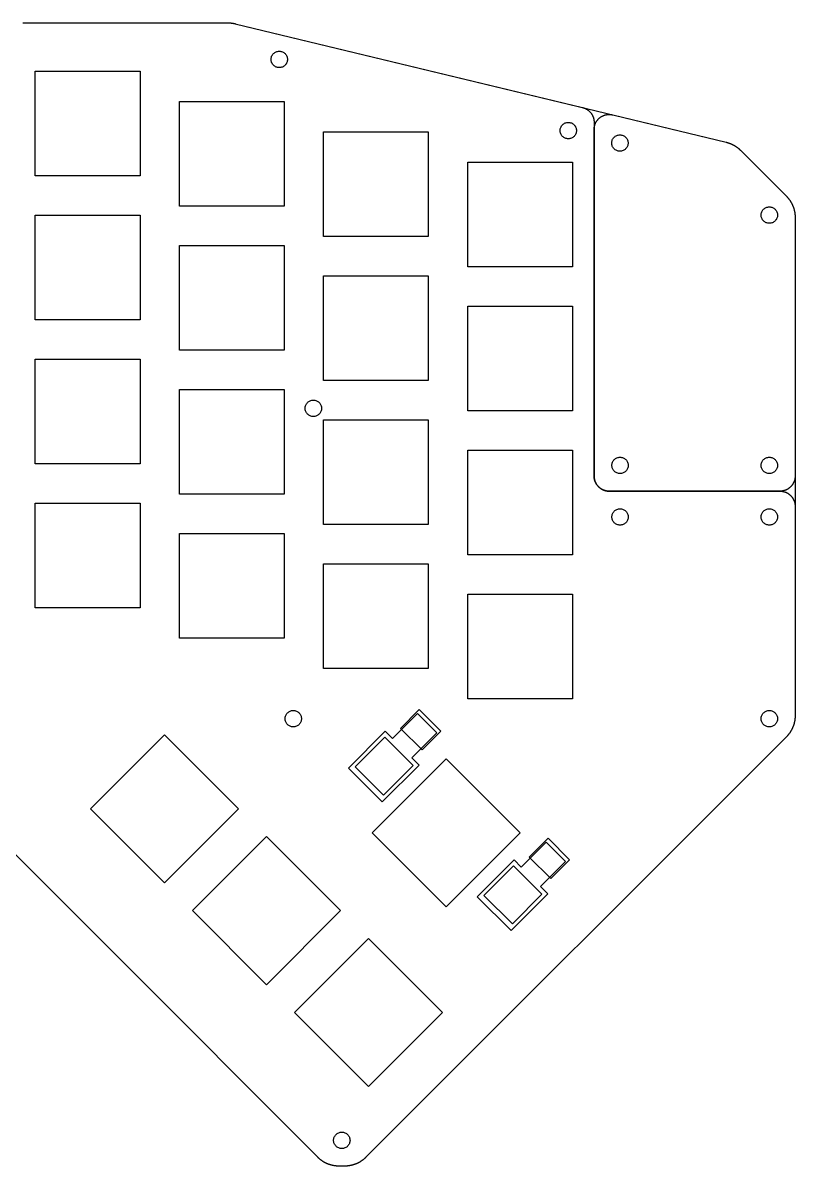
# Model space of a CAD drawing. Extents: x 0 to 620, y 0 to 570.
# Drawn here: x 235 to 620, y 0 to 570 of the extents above; entities that cross this region are included whole.
import ezdxf

# ---------------------------------------------------------------- set-up
doc = ezdxf.new("R2010")
doc.units = 0
doc.layers.add('case', color=7, linetype='CONTINUOUS')

msp = doc.modelspace()

# ---------------------------------------------------------------- linework, layer by layer
at = {"layer": 'case', "color": 7}
for points in [[(235.258387, 569.882825), (235.30772, 569.886825), (235.353053, 569.886825), (235.402387, 569.889491), (235.45172, 569.889491), (235.501053, 569.893491), (235.550386, 569.893491), (235.599719, 569.897491), (235.647719, 569.897491), (235.697053, 569.897491), (235.746386, 569.901491), (235.795719, 569.901491), (235.845052, 569.901491), (235.894385, 569.901491), (235.943719, 569.901491), (235.991718, 569.901491), (236.041052, 569.901491), (337.547465, 569.901491), (337.604798, 569.901491), (337.660798, 569.901491), (337.718131, 569.901491), (337.774131, 569.901491), (337.827464, 569.901491), (337.884797, 569.901491), (337.940797, 569.897491), (337.99813, 569.897491), (338.05413, 569.893491), (338.107463, 569.893491), (338.163463, 569.889491), (338.220796, 569.889491), (338.276796, 569.886825), (338.334129, 569.882825), (338.387462, 569.878825), (338.443462, 569.874825), (338.500796, 569.874825), (338.556795, 569.870825), (338.610129, 569.866825), (338.666128, 569.864158), (338.723462, 569.856158), (338.779461, 569.852158), (338.836795, 569.848158), (338.890128, 569.844158), (338.946128, 569.837491), (339.003461, 569.833491), (339.059461, 569.829491), (339.112794, 569.821491), (339.168794, 569.814825), (339.226127, 569.810825), (339.27946, 569.802825), (339.33546, 569.796158), (339.392793, 569.792158), (339.448793, 569.784158), (339.502126, 569.776158), (339.558126, 569.769492), (339.615459, 569.761492), (339.668793, 569.753492), (339.724792, 569.746825), (339.782126, 569.738825), (339.834126, 569.728158), (339.891459, 569.720158), (339.947459, 569.712158), (340.000792, 569.705492), (340.058125, 569.693492), (340.110125, 569.685492), (340.167458, 569.674825), (340.223458, 569.662825), (340.276791, 569.656159), (340.332791, 569.644159), (340.386124, 569.633492), (340.443457, 569.625492), (340.495457, 569.614825), (340.55279, 569.602825), (340.606124, 569.592159), (340.662123, 569.580159), (340.715457, 569.569492), (340.771456, 569.557492), (340.82479, 569.542825), (340.88079, 569.530826), (340.934123, 569.520159), (340.991456, 569.508159), (341.043456, 569.493492), (341.096789, 569.481492), (585.609511, 510.430973), (585.733511, 510.396307), (585.858844, 510.366973), (585.982843, 510.332307), (586.108176, 510.298974), (586.232176, 510.264307), (586.357509, 510.226974), (586.481509, 510.188307), (586.606842, 510.150974), (586.732175, 510.113641), (586.852175, 510.072307), (586.977508, 510.029641), (587.097507, 509.988308), (587.21884, 509.942974), (587.340173, 509.897641), (587.461506, 509.852308), (587.581506, 509.806975), (587.702839, 509.757642), (587.824172, 509.708308), (587.944172, 509.660309), (588.061505, 509.610975), (588.182838, 509.557642), (588.300171, 509.504309), (588.417504, 509.448309), (588.534837, 509.394976), (588.65217, 509.338976), (588.76817, 509.281643), (588.881503, 509.225643), (588.998836, 509.16431), (589.112169, 509.10431), (589.225502, 509.04431), (589.342835, 508.982977), (589.456168, 508.918977), (589.565501, 508.854977), (589.680168, 508.790977), (589.793501, 508.725644), (589.902834, 508.657644), (590.012167, 508.589645), (590.1215, 508.521645), (590.230833, 508.453645), (590.341499, 508.381645), (590.450832, 508.310979), (590.556165, 508.238979), (590.662832, 508.162979), (590.768165, 508.090979), (590.873498, 508.016313), (590.980164, 507.940313), (591.085497, 507.860313), (591.188164, 507.785647), (591.289497, 507.705647), (591.392163, 507.62698), (591.493496, 507.54698), (591.596163, 507.464314), (591.693496, 507.384314), (591.796162, 507.301648), (591.894829, 507.214981), (591.992162, 507.130982), (592.086828, 507.044315), (592.185495, 506.957649), (592.280161, 506.870982), (592.377494, 506.782982), (592.469494, 506.696316), (592.562827, 506.605649), (592.657493, 506.514983), (592.74816, 506.424317), (615.55077, 483.62304), (615.678769, 483.489707), (615.806769, 483.357708), (615.936102, 483.221708), (616.060102, 483.085708), (616.185435, 482.945709), (616.306768, 482.805709), (616.426767, 482.667043), (616.5481, 482.523043), (616.661433, 482.379043), (616.778766, 482.235044), (616.8921, 482.088377), (617.001433, 481.936378), (617.110766, 481.789712), (617.221432, 481.639045), (617.326765, 481.487046), (617.429432, 481.332379), (617.530765, 481.177713), (617.633431, 481.021713), (617.730764, 480.863047), (617.825431, 480.704381), (617.920097, 480.545715), (618.014763, 480.383048), (618.10543, 480.221715), (618.192096, 480.059049), (618.278763, 479.896383), (618.362763, 479.729717), (618.445429, 479.56305), (618.525429, 479.397718), (618.604095, 479.227051), (618.680095, 479.060385), (618.754762, 478.891052), (618.826761, 478.716386), (618.898761, 478.547053), (618.962761, 478.372387), (619.030761, 478.199054), (619.096094, 478.025721), (619.156094, 477.851055), (619.216094, 477.673722), (619.273427, 477.500389), (619.325427, 477.321723), (619.37876, 477.14439), (619.432093, 476.963057), (619.477426, 476.785724), (619.52676, 476.608391), (619.568093, 476.427058), (619.609426, 476.244392), (619.650759, 476.063059), (619.689426, 475.881726), (619.722759, 475.700393), (619.757426, 475.515061), (619.786759, 475.333728), (619.813426, 475.152395), (619.840092, 474.967062), (619.862759, 474.781729), (619.885425, 474.600396), (619.904092, 474.416397), (619.922759, 474.231064), (619.938759, 474.045731), (619.949425, 473.860398), (619.961425, 473.675065), (619.968092, 473.489732), (619.972092, 473.304399), (619.976092, 473.119067), (619.980092, 472.933734), (619.980092, 224.669021), (619.976092, 224.483688), (619.972092, 224.298355), (619.968092, 224.113022), (619.961425, 223.92769), (619.949425, 223.742357), (619.938759, 223.558357), (619.922759, 223.373024), (619.904092, 223.187691), (619.885425, 223.002358), (619.862759, 222.821026), (619.840092, 222.635693), (619.813426, 222.45036), (619.786759, 222.269027), (619.757426, 222.087694), (619.722759, 221.902361), (619.689426, 221.721028), (619.650759, 221.539695), (619.609426, 221.358363), (619.568093, 221.17703), (619.52676, 220.995697), (619.477426, 220.817031), (619.432093, 220.639698), (619.37876, 220.458365), (619.325427, 220.281032), (619.273427, 220.103699), (619.216094, 219.929033), (619.156094, 219.7517), (619.096094, 219.578367), (619.030761, 219.403701), (618.962761, 219.230368), (618.898761, 219.057035), (618.826761, 218.886369), (618.754762, 218.713036), (618.680095, 218.54237), (618.604095, 218.375703), (618.525429, 218.20637), (618.445429, 218.039704), (618.362763, 217.873038), (618.278763, 217.707705), (618.192096, 217.545039), (618.10543, 217.382373), (618.014763, 217.219706), (617.920097, 217.05704), (617.825431, 216.898374), (617.730764, 216.739707), (617.633431, 216.581041), (617.530765, 216.426375), (617.429432, 216.270375), (617.326765, 216.115709), (617.221432, 215.965043), (617.110766, 215.813043), (617.001433, 215.666377), (616.8921, 215.514377), (616.778766, 215.367711), (616.661433, 215.223711), (616.5481, 215.079712), (616.426767, 214.937045), (616.306768, 214.797046), (616.185435, 214.657046), (616.060102, 214.517046), (615.936102, 214.381047), (615.806769, 214.245047), (615.678769, 214.113047), (615.55077, 213.981048), (406.13796, 4.568238), (406.00596, 4.440238), (405.87396, 4.312239), (405.737961, 4.182906), (405.601961, 4.058906), (405.461961, 3.933573), (405.321962, 3.81224), (405.181962, 3.69224), (405.039296, 3.570907), (404.895296, 3.457574), (404.751297, 3.340241), (404.60463, 3.226908), (404.452631, 3.117575), (404.305964, 3.008242), (404.153965, 2.897575), (404.003298, 2.792242), (403.848632, 2.690909), (403.692633, 2.588243), (403.537966, 2.485576), (403.3793, 2.388243), (403.220634, 2.293577), (403.061967, 2.198911), (402.899301, 2.104244), (402.736635, 2.013578), (402.573969, 1.926911), (402.412636, 1.840245), (402.245969, 1.756245), (402.079303, 1.673578), (401.912637, 1.594912), (401.743304, 1.514912), (401.576638, 1.438912), (401.405972, 1.364246), (401.232639, 1.292246), (401.063306, 1.220246), (400.88864, 1.156246), (400.715307, 1.088247), (400.54064, 1.022913), (400.367308, 0.962914), (400.189975, 0.902914), (400.015308, 0.845581), (399.837976, 0.793581), (399.660643, 0.740247), (399.47931, 0.686914), (399.301977, 0.641581), (399.123311, 0.592248), (398.941978, 0.550915), (398.760645, 0.509581), (398.579312, 0.468248), (398.397979, 0.429582), (398.216646, 0.396248), (398.031313, 0.361582), (397.84998, 0.332249), (397.668648, 0.305582), (397.483315, 0.278915), (397.297982, 0.256249), (397.116649, 0.233582), (396.931316, 0.214915), (396.745983, 0.196249), (396.56065, 0.180249), (396.376651, 0.169582), (396.191318, 0.157582), (396.005985, 0.150916), (395.820652, 0.146916), (395.635319, 0.142916), (395.449986, 0.138916), (392.853993, 0.138916), (392.66866, 0.142916), (392.483327, 0.146916), (392.297994, 0.150916), (392.112661, 0.157582), (391.927329, 0.169582), (391.741996, 0.180249), (391.556663, 0.196249), (391.372663, 0.214915), (391.18733, 0.233582), (391.005998, 0.256249), (390.820665, 0.278915), (390.635332, 0.305582), (390.453999, 0.332249), (390.272666, 0.361582), (390.087333, 0.396248), (389.906, 0.429582), (389.724667, 0.468248), (389.543335, 0.509581), (389.360668, 0.550915), (389.179335, 0.592248), (389.002003, 0.641581), (388.82467, 0.686914), (388.643337, 0.740247), (388.466004, 0.793581), (388.287338, 0.845581), (388.114005, 0.902914), (387.936672, 0.962914), (387.762006, 1.022913), (387.588673, 1.088247), (387.41534, 1.156246), (387.240674, 1.220246), (387.071341, 1.292246), (386.896675, 1.364246), (386.727342, 1.438912), (386.560675, 1.514912), (386.390009, 1.594912), (386.224676, 1.673578), (386.05801, 1.756245), (385.891344, 1.840245), (385.728677, 1.926911), (385.566011, 2.013578), (385.404678, 2.104244), (385.242012, 2.198911), (385.083346, 2.293577), (384.924679, 2.388243), (384.766013, 2.485576), (384.610014, 2.588243), (384.455347, 2.690909), (384.300681, 2.792242), (384.150015, 2.897575), (383.998015, 3.008242), (383.851349, 3.117575), (383.699349, 3.226908), (383.552683, 3.340241), (383.408683, 3.457574), (383.264684, 3.570907), (383.120684, 3.69224), (382.982018, 3.81224), (382.842018, 3.933573), (382.702018, 4.058906), (382.566019, 4.182906), (382.430019, 4.312239), (382.298019, 4.440238), (382.164686, 4.568238), (181.257189, 205.854401)], [(235.258387, 569.882825), (235.30772, 569.886825), (235.353053, 569.886825), (235.402387, 569.889491), (235.45172, 569.889491), (235.501053, 569.893491), (235.550386, 569.893491), (235.599719, 569.897491), (235.647719, 569.897491), (235.697053, 569.897491), (235.746386, 569.901491), (235.795719, 569.901491), (235.845052, 569.901491), (235.894385, 569.901491), (235.943719, 569.901491), (235.991718, 569.901491), (236.041052, 569.901491), (337.547465, 569.901491), (337.604798, 569.901491), (337.660798, 569.901491), (337.718131, 569.901491), (337.774131, 569.901491), (337.827464, 569.901491), (337.884797, 569.901491), (337.940797, 569.897491), (337.99813, 569.897491), (338.05413, 569.893491), (338.107463, 569.893491), (338.163463, 569.889491), (338.220796, 569.889491), (338.276796, 569.886825), (338.334129, 569.882825), (338.387462, 569.878825), (338.443462, 569.874825), (338.500796, 569.874825), (338.556795, 569.870825), (338.610129, 569.866825), (338.666128, 569.864158), (338.723462, 569.856158), (338.779461, 569.852158), (338.836795, 569.848158), (338.890128, 569.844158), (338.946128, 569.837491), (339.003461, 569.833491), (339.059461, 569.829491), (339.112794, 569.821491), (339.168794, 569.814825), (339.226127, 569.810825), (339.27946, 569.802825), (339.33546, 569.796158), (339.392793, 569.792158), (339.448793, 569.784158), (339.502126, 569.776158), (339.558126, 569.769492), (339.615459, 569.761492), (339.668793, 569.753492), (339.724792, 569.746825), (339.782126, 569.738825), (339.834126, 569.728158), (339.891459, 569.720158), (339.943459, 569.712158), (340.000792, 569.705492), (340.058125, 569.693492), (340.110125, 569.685492), (340.167458, 569.674825), (340.223458, 569.662825), (340.276791, 569.656159), (340.332791, 569.644159), (340.386124, 569.633492), (340.443457, 569.625492), (340.495457, 569.614825), (340.55279, 569.602825), (340.606124, 569.592159), (340.662123, 569.580159), (340.715457, 569.569492), (340.771456, 569.557492), (340.82479, 569.542825), (340.88079, 569.530826), (340.934123, 569.520159), (340.991456, 569.508159), (341.043456, 569.493492), (341.096789, 569.481492), (514.036357, 527.71493), (514.187023, 527.676263), (514.343023, 527.63493), (514.493689, 527.589597), (514.640355, 527.540264), (514.792355, 527.490931), (514.939021, 527.434931), (515.087021, 527.377598), (515.23102, 527.317598), (515.373687, 527.253598), (515.517686, 527.189598), (515.661686, 527.121598), (515.801686, 527.045598), (515.937685, 526.973599), (516.073685, 526.894932), (516.209685, 526.810932), (516.341684, 526.728266), (516.473684, 526.641599), (516.605684, 526.5536), (516.735017, 526.462933), (516.859016, 526.3696), (516.984349, 526.270934), (517.105682, 526.172267), (517.225682, 526.066934), (517.343015, 525.964268), (517.456348, 525.854935), (517.569681, 525.745602), (517.683014, 525.636269), (517.789681, 525.522936), (517.899014, 525.405602), (518.000347, 525.288269), (518.103013, 525.166936), (518.20168, 525.042937), (518.296346, 524.917604), (518.389679, 524.793604), (518.480346, 524.664271), (518.572345, 524.532271), (518.655012, 524.400272), (518.737678, 524.264272), (518.817678, 524.130939), (518.892345, 523.992273), (518.968344, 523.852273), (519.040344, 523.712273), (519.108344, 523.572274), (519.172344, 523.428274), (519.236344, 523.281608), (519.293677, 523.137608), (519.349677, 522.989609), (519.40301, 522.842942), (519.456343, 522.690943), (519.501676, 522.540276), (519.54701, 522.38961), (519.584343, 522.23761), (519.623009, 522.086944), (519.656343, 521.932278), (519.687009, 521.776278), (519.716342, 521.621612), (519.739009, 521.466946), (519.761676, 521.308279), (519.781676, 521.153613), (519.796342, 520.998947), (519.807009, 520.838947), (519.815009, 520.680281), (519.819009, 520.525615), (519.823009, 520.366948), (519.823009, 344.075389), (519.823009, 343.890056), (519.829676, 343.704723), (519.841675, 343.519391), (519.856342, 343.334058), (519.879009, 343.152725), (519.901675, 342.967392), (519.932342, 342.786059), (519.965675, 342.600726), (520.004342, 342.419393), (520.045675, 342.24206), (520.095008, 342.060728), (520.148341, 341.883395), (520.200341, 341.706062), (520.261674, 341.531396), (520.329674, 341.358063), (520.397674, 341.183396), (520.469674, 341.014063), (520.54834, 340.843397), (520.62834, 340.678064), (520.715007, 340.515398), (520.801673, 340.352732), (520.89634, 340.190066), (520.995006, 340.035399), (521.096339, 339.876733), (521.199005, 339.724733), (521.308338, 339.574067), (521.421672, 339.426067), (521.535005, 339.283401), (521.656338, 339.139401), (521.780337, 338.999402), (521.90567, 338.863402), (522.03367, 338.731403), (522.16567, 338.602069), (522.301669, 338.47807), (522.441669, 338.352737), (522.585669, 338.232737), (522.729668, 338.119404), (522.876335, 338.004738), (523.028334, 337.895405), (523.179, 337.794072), (523.337667, 337.691405), (523.492333, 337.594072), (523.654999, 337.499406), (523.817666, 337.411406), (523.980332, 337.324739), (524.146998, 337.246073), (524.316331, 337.166073), (524.486997, 337.094073), (524.66033, 337.026073), (524.834996, 336.958074), (525.008329, 336.898074), (525.185662, 336.844741), (525.362995, 336.792741), (525.544328, 336.743407), (525.722994, 336.702074), (525.904327, 336.663408), (526.08966, 336.630074), (526.270993, 336.599408), (526.456326, 336.576741), (526.637659, 336.554075), (526.822991, 336.539408), (527.006991, 336.527408), (527.192324, 336.519408), (527.381657, 336.516741), (612.421444, 336.516741), (612.605444, 336.516741), (612.790776, 336.508741), (612.976109, 336.496741), (613.161442, 336.482075), (613.342775, 336.459408), (613.528108, 336.436742), (613.709441, 336.406075), (613.894774, 336.372742), (614.076107, 336.335408), (614.253439, 336.292742), (614.434772, 336.244742), (614.613439, 336.191409), (614.790771, 336.138076), (614.964104, 336.078076), (615.138771, 336.010076), (615.312103, 335.942076), (615.48277, 335.870076), (615.652103, 335.790077), (615.818769, 335.71141), (615.981435, 335.624744), (616.144101, 335.536744), (616.306768, 335.443411), (616.461434, 335.344744), (616.6201, 335.242078), (616.770767, 335.140745), (616.922766, 335.031412), (617.069432, 334.918079), (617.213432, 334.804746), (617.357432, 334.683413), (617.497431, 334.55808), (617.633431, 334.43408), (617.765431, 334.304747), (617.89343, 334.172747), (618.018763, 334.036748), (618.142763, 333.896748), (618.264096, 333.754082), (618.377429, 333.610082), (618.490762, 333.462082), (618.600095, 333.311416), (618.702762, 333.159416), (618.804095, 333.00075), (618.902761, 332.846084), (618.997428, 332.683418), (619.084094, 332.520751), (619.170761, 332.359418), (619.25076, 332.192752), (619.329427, 332.022086), (619.401427, 331.852753), (619.469426, 331.678087), (619.537426, 331.504754), (619.598759, 331.330088), (619.650759, 331.152755), (619.704093, 330.975422), (619.753426, 330.794089), (619.794759, 330.616756), (619.832092, 330.435423), (619.866759, 330.25009), (619.897425, 330.068757), (619.920092, 329.883425), (619.942759, 329.702092), (619.957425, 329.516759), (619.968092, 329.331426), (619.976092, 329.146093), (619.980092, 328.95676), (619.980092, 224.669021), (619.976092, 224.483688), (619.972092, 224.298355), (619.968092, 224.113022), (619.961425, 223.92769), (619.949425, 223.742357), (619.938759, 223.558357), (619.922759, 223.373024), (619.904092, 223.187691), (619.885425, 223.002358), (619.862759, 222.821026), (619.840092, 222.635693), (619.813426, 222.45036), (619.786759, 222.269027), (619.757426, 222.087694), (619.722759, 221.902361), (619.689426, 221.721028), (619.650759, 221.539695), (619.609426, 221.358363), (619.568093, 221.17703), (619.52676, 220.995697), (619.477426, 220.817031), (619.432093, 220.639698), (619.37876, 220.458365), (619.325427, 220.281032), (619.273427, 220.103699), (619.216094, 219.929033), (619.156094, 219.7517), (619.096094, 219.578367), (619.030761, 219.403701), (618.962761, 219.230368), (618.898761, 219.057035), (618.826761, 218.886369), (618.754762, 218.713036), (618.680095, 218.54237), (618.604095, 218.375703), (618.525429, 218.20637), (618.445429, 218.039704), (618.362763, 217.873038), (618.278763, 217.707705), (618.192096, 217.545039), (618.10543, 217.382373), (618.014763, 217.219706), (617.920097, 217.05704), (617.825431, 216.898374), (617.730764, 216.739707), (617.633431, 216.581041), (617.530765, 216.426375), (617.429432, 216.270375), (617.326765, 216.115709), (617.221432, 215.965043), (617.110766, 215.813043), (617.001433, 215.666377), (616.8921, 215.514377), (616.778766, 215.367711), (616.661433, 215.223711), (616.5481, 215.079712), (616.426767, 214.937045), (616.306768, 214.797046), (616.185435, 214.657046), (616.060102, 214.517046), (615.936102, 214.381047), (615.806769, 214.245047), (615.678769, 214.113047), (615.55077, 213.981048), (406.13796, 4.568238), (406.00596, 4.440238), (405.87396, 4.312239), (405.737961, 4.182906), (405.601961, 4.058906), (405.461961, 3.933573), (405.321962, 3.81224), (405.181962, 3.69224), (405.039296, 3.570907), (404.895296, 3.457574), (404.751297, 3.340241), (404.60463, 3.226908), (404.452631, 3.117575), (404.305964, 3.008242), (404.153965, 2.897575), (404.003298, 2.792242), (403.848632, 2.690909), (403.692633, 2.588243), (403.537966, 2.485576), (403.3793, 2.388243), (403.220634, 2.293577), (403.061967, 2.198911), (402.899301, 2.104244), (402.736635, 2.013578), (402.573969, 1.926911), (402.412636, 1.840245), (402.245969, 1.756245), (402.079303, 1.673578), (401.912637, 1.594912), (401.743304, 1.514912), (401.576638, 1.438912), (401.405972, 1.364246), (401.232639, 1.292246), (401.063306, 1.220246), (400.88864, 1.156246), (400.715307, 1.088247), (400.54064, 1.022913), (400.367308, 0.962914), (400.189975, 0.902914), (400.015308, 0.845581), (399.837976, 0.793581), (399.660643, 0.740247), (399.47931, 0.686914), (399.301977, 0.641581), (399.123311, 0.592248), (398.941978, 0.550915), (398.760645, 0.509581), (398.579312, 0.468248), (398.397979, 0.429582), (398.216646, 0.396248), (398.031313, 0.361582), (397.84998, 0.332249), (397.668648, 0.305582), (397.483315, 0.278915), (397.297982, 0.256249), (397.116649, 0.233582), (396.931316, 0.214915), (396.745983, 0.196249), (396.56065, 0.180249), (396.376651, 0.169582), (396.191318, 0.157582), (396.005985, 0.150916), (395.820652, 0.146916), (395.635319, 0.142916), (395.449986, 0.138916), (392.853993, 0.138916), (392.66866, 0.142916), (392.483327, 0.146916), (392.297994, 0.150916), (392.112661, 0.157582), (391.927329, 0.169582), (391.741996, 0.180249), (391.556663, 0.196249), (391.372663, 0.214915), (391.18733, 0.233582), (391.005998, 0.256249), (390.820665, 0.278915), (390.635332, 0.305582), (390.453999, 0.332249), (390.272666, 0.361582), (390.087333, 0.396248), (389.906, 0.429582), (389.724667, 0.468248), (389.543335, 0.509581), (389.360668, 0.550915), (389.179335, 0.592248), (389.002003, 0.641581), (388.82467, 0.686914), (388.643337, 0.740247), (388.466004, 0.793581), (388.287338, 0.845581), (388.114005, 0.902914), (387.936672, 0.962914), (387.762006, 1.022913), (387.588673, 1.088247), (387.41534, 1.156246), (387.240674, 1.220246), (387.071341, 1.292246), (386.896675, 1.364246), (386.727342, 1.438912), (386.560675, 1.514912), (386.390009, 1.594912), (386.224676, 1.673578), (386.05801, 1.756245), (385.891344, 1.840245), (385.728677, 1.926911), (385.566011, 2.013578), (385.404678, 2.104244), (385.242012, 2.198911), (385.083346, 2.293577), (384.924679, 2.388243), (384.766013, 2.485576), (384.610014, 2.588243), (384.455347, 2.690909), (384.300681, 2.792242), (384.150015, 2.897575), (383.998015, 3.008242), (383.851349, 3.117575), (383.699349, 3.226908), (383.552683, 3.340241), (383.408683, 3.457574), (383.264684, 3.570907), (383.120684, 3.69224), (382.982018, 3.81224), (382.842018, 3.933573), (382.702018, 4.058906), (382.566019, 4.182906), (382.430019, 4.312239), (382.298019, 4.440238), (382.164686, 4.568238), (181.257189, 205.854401)]]:
    msp.add_lwpolyline(points, dxfattribs=at)
for points in [[(362.972734, 547.58288), (362.972734, 547.58288), (362.572735, 547.605547), (362.175403, 547.66288), (361.786071, 547.761547), (361.407405, 547.897546), (361.044739, 548.066879), (360.70074, 548.274879), (360.379407, 548.513545), (360.084742, 548.781544), (359.816742, 549.07621), (359.578076, 549.397543), (359.37141, 549.741542), (359.200744, 550.104207), (359.064744, 550.482873), (358.966078, 550.872205), (358.910078, 551.268204), (358.891411, 551.665537), (358.910078, 552.065536), (358.966078, 552.462868), (359.064744, 552.852201), (359.200744, 553.229533), (359.37141, 553.593532), (359.578076, 553.936198), (359.816742, 554.25753), (360.084742, 554.55353), (360.379407, 554.821529), (360.70074, 555.058862), (361.044739, 555.266861), (361.407405, 555.437527), (361.786071, 555.573527), (362.175403, 555.672193), (362.572735, 555.728193), (362.968734, 555.74686), (363.370067, 555.728193), (363.766066, 555.672193), (364.155398, 555.573527), (364.534064, 555.437527), (364.89673, 555.266861), (365.240729, 555.058862), (365.562061, 554.821529), (365.856727, 554.55353), (366.124726, 554.25753), (366.363393, 553.936198), (366.571392, 553.593532), (366.740725, 553.229533), (366.876725, 552.852201), (366.975391, 552.462868), (367.031391, 552.065536), (367.054057, 551.665537), (367.031391, 551.268204), (366.975391, 550.872205), (366.876725, 550.482873), (366.740725, 550.104207), (366.571392, 549.741542), (366.363393, 549.397543), (366.124726, 549.07621), (365.856727, 548.781544), (365.562061, 548.513545), (365.240729, 548.274879), (364.89673, 548.066879), (364.534064, 547.897546), (364.155398, 547.761547), (363.766066, 547.66288), (363.370067, 547.605547)], [(241.461038, 493.744348), (241.461038, 545.901551), (293.618241, 545.901551), (293.618241, 493.744348)], [(313.271525, 478.625719), (313.271525, 530.782922), (365.430062, 530.782922), (365.430062, 478.625719)], [(615.55077, 483.62304), (615.678769, 483.489707), (615.806769, 483.357708), (615.936102, 483.221708), (616.060102, 483.085708), (616.185435, 482.945709), (616.306768, 482.805709), (616.426767, 482.667043), (616.5481, 482.523043), (616.661433, 482.379043), (616.778766, 482.235044), (616.8921, 482.088377), (617.001433, 481.936378), (617.110766, 481.789712), (617.221432, 481.639045), (617.326765, 481.487046), (617.429432, 481.332379), (617.530765, 481.177713), (617.633431, 481.021713), (617.730764, 480.863047), (617.825431, 480.704381), (617.920097, 480.545715), (618.014763, 480.383048), (618.10543, 480.221715), (618.192096, 480.059049), (618.278763, 479.896383), (618.362763, 479.729717), (618.445429, 479.56305), (618.525429, 479.397718), (618.604095, 479.227051), (618.680095, 479.060385), (618.754762, 478.891052), (618.826761, 478.716386), (618.898761, 478.547053), (618.962761, 478.372387), (619.030761, 478.199054), (619.096094, 478.025721), (619.156094, 477.851055), (619.216094, 477.673722), (619.273427, 477.500389), (619.325427, 477.321723), (619.37876, 477.14439), (619.432093, 476.963057), (619.477426, 476.785724), (619.52676, 476.608391), (619.568093, 476.427058), (619.609426, 476.244392), (619.650759, 476.063059), (619.689426, 475.881726), (619.722759, 475.700393), (619.757426, 475.515061), (619.786759, 475.333728), (619.813426, 475.152395), (619.840092, 474.967062), (619.862759, 474.781729), (619.885425, 474.600396), (619.904092, 474.416397), (619.922759, 474.231064), (619.938759, 474.045731), (619.949425, 473.860398), (619.961425, 473.675065), (619.968092, 473.489732), (619.972092, 473.304399), (619.976092, 473.119067), (619.980092, 472.933734), (619.980092, 344.075389), (619.976092, 343.890056), (619.968092, 343.704723), (619.957425, 343.519391), (619.942759, 343.334058), (619.920092, 343.152725), (619.897425, 342.967392), (619.866759, 342.786059), (619.832092, 342.600726), (619.794759, 342.419393), (619.753426, 342.24206), (619.704092, 342.060728), (619.650759, 341.883395), (619.598759, 341.706062), (619.537426, 341.531396), (619.469426, 341.358063), (619.401427, 341.183396), (619.329427, 341.014063), (619.25076, 340.843397), (619.17076, 340.678064), (619.084094, 340.515398), (618.997428, 340.352732), (618.902761, 340.190066), (618.804095, 340.035399), (618.702762, 339.876733), (618.600095, 339.724733), (618.490762, 339.574067), (618.377429, 339.426067), (618.264096, 339.283401), (618.142763, 339.139401), (618.018763, 338.999402), (617.89343, 338.863402), (617.765431, 338.731403), (617.633431, 338.602069), (617.497431, 338.47807), (617.357432, 338.352737), (617.213432, 338.232737), (617.069432, 338.119404), (616.922766, 338.004738), (616.770766, 337.895405), (616.6201, 337.794072), (616.461434, 337.691405), (616.306768, 337.594072), (616.144101, 337.499406), (615.981435, 337.411406), (615.818769, 337.324739), (615.652103, 337.246073), (615.48277, 337.166073), (615.312103, 337.094073), (615.138771, 337.026073), (614.964104, 336.958074), (614.790771, 336.898074), (614.613439, 336.844741), (614.434772, 336.792741), (614.253439, 336.743407), (614.076107, 336.702074), (613.894774, 336.663408), (613.709441, 336.630074), (613.528108, 336.599408), (613.342775, 336.576741), (613.161442, 336.554075), (612.976109, 336.539408), (612.790776, 336.527408), (612.605444, 336.519408), (612.421444, 336.516741), (527.381657, 336.516741), (527.192324, 336.519408), (527.006991, 336.527408), (526.822991, 336.539408), (526.637658, 336.554075), (526.456326, 336.576741), (526.270993, 336.599408), (526.08966, 336.630074), (525.904327, 336.663408), (525.722994, 336.702074), (525.544328, 336.743407), (525.362995, 336.792741), (525.185662, 336.844741), (525.008329, 336.898074), (524.834996, 336.958074), (524.66033, 337.026073), (524.486997, 337.094073), (524.316331, 337.166073), (524.146998, 337.246073), (523.980332, 337.324739), (523.817666, 337.411406), (523.654999, 337.499406), (523.492333, 337.594072), (523.337667, 337.691405), (523.179, 337.794072), (523.028334, 337.895405), (522.876335, 338.004738), (522.729668, 338.119404), (522.585669, 338.232737), (522.441669, 338.352737), (522.301669, 338.47807), (522.16567, 338.602069), (522.03367, 338.731403), (521.90567, 338.863402), (521.780337, 338.999402), (521.656338, 339.139401), (521.535005, 339.283401), (521.421672, 339.426067), (521.308338, 339.574067), (521.199005, 339.724733), (521.096339, 339.876733), (520.995006, 340.035399), (520.89634, 340.190066), (520.801673, 340.352732), (520.715007, 340.515398), (520.62834, 340.678064), (520.54834, 340.843397), (520.469674, 341.014063), (520.397674, 341.183396), (520.329674, 341.358063), (520.261674, 341.531396), (520.200341, 341.706062), (520.148341, 341.883395), (520.095008, 342.060728), (520.045675, 342.24206), (520.004342, 342.419393), (519.965675, 342.600726), (519.932342, 342.786059), (519.901675, 342.967392), (519.879009, 343.152725), (519.856342, 343.334058), (519.841675, 343.519391), (519.829676, 343.704723), (519.823009, 343.890056), (519.823009, 344.075389), (519.823009, 516.716291), (519.823009, 516.92829), (519.833676, 517.142956), (519.849675, 517.354956), (519.868342, 517.566955), (519.895009, 517.777622), (519.928342, 517.989621), (519.965675, 518.20162), (520.012342, 518.40962), (520.064342, 518.617619), (520.121675, 518.821619), (520.181675, 519.025618), (520.249674, 519.229618), (520.325674, 519.429617), (520.404341, 519.62695), (520.488341, 519.82295), (520.579007, 520.016283), (520.67634, 520.208282), (520.775006, 520.397615), (520.88434, 520.582948), (520.995006, 520.764281), (521.111006, 520.941614), (521.232339, 521.114947), (521.360338, 521.289613), (521.493671, 521.456279), (521.629671, 521.621612), (521.769671, 521.780278), (521.912337, 521.938944), (522.064337, 522.090944), (522.219003, 522.23761), (522.377669, 522.38161), (522.536335, 522.52161), (522.703002, 522.653609), (522.872335, 522.785609), (523.047001, 522.910942), (523.224334, 523.032275), (523.401667, 523.145608), (523.586999, 523.254941), (523.772332, 523.360274), (523.961665, 523.458941), (524.153665, 523.553607), (524.346998, 523.640274), (524.542997, 523.72294), (524.742997, 523.79894), (524.944329, 523.87094), (525.148329, 523.938939), (525.352328, 523.998939), (525.560328, 524.052273), (525.768327, 524.101606), (525.976327, 524.142939), (526.186993, 524.180272), (526.398992, 524.210939), (526.610992, 524.237605), (526.822991, 524.256272), (527.037657, 524.266939), (527.249657, 524.274939), (527.464323, 524.274939), (527.676323, 524.266939), (527.888322, 524.256272), (528.102988, 524.241605), (528.314988, 524.218939), (528.526987, 524.188272), (528.738987, 524.150939), (528.946986, 524.112272), (529.154986, 524.062939), (585.609511, 510.430973), (585.733511, 510.396307), (585.858844, 510.366973), (585.982843, 510.332307), (586.108176, 510.298974), (586.232176, 510.264307), (586.357509, 510.226974), (586.481509, 510.188307), (586.606842, 510.150974), (586.732175, 510.113641), (586.852175, 510.072307), (586.977508, 510.029641), (587.097507, 509.988308), (587.21884, 509.942974), (587.340173, 509.897641), (587.461506, 509.852308), (587.581506, 509.806975), (587.702839, 509.757642), (587.824172, 509.708308), (587.944172, 509.660309), (588.061505, 509.610975), (588.182838, 509.557642), (588.300171, 509.504309), (588.417504, 509.448309), (588.534837, 509.394976), (588.65217, 509.338976), (588.76817, 509.281643), (588.881503, 509.225643), (588.998836, 509.16431), (589.112169, 509.10431), (589.225502, 509.04431), (589.342835, 508.982977), (589.456168, 508.918977), (589.565501, 508.854977), (589.680168, 508.790977), (589.793501, 508.725644), (589.902834, 508.657644), (590.012167, 508.589645), (590.1215, 508.521645), (590.230833, 508.453645), (590.341499, 508.381645), (590.450832, 508.310979), (590.556165, 508.238979), (590.662832, 508.162979), (590.768165, 508.090979), (590.873498, 508.016313), (590.980164, 507.940313), (591.085497, 507.860313), (591.188164, 507.785647), (591.289497, 507.705647), (591.392163, 507.62698), (591.493496, 507.54698), (591.596163, 507.464314), (591.693496, 507.384314), (591.796162, 507.301648), (591.894829, 507.214981), (591.992162, 507.130982), (592.086828, 507.044315), (592.185495, 506.957649), (592.280161, 506.870982), (592.377494, 506.782982), (592.469494, 506.696316), (592.562827, 506.605649), (592.657493, 506.514983), (592.74816, 506.424317)], [(506.972374, 512.150969), (506.972374, 512.150969), (506.572375, 512.173636), (506.175043, 512.229635), (505.785711, 512.328302), (505.407045, 512.464302), (505.044379, 512.633634), (504.70038, 512.841634), (504.379047, 513.0803), (504.084382, 513.348299), (503.816382, 513.642965), (503.577716, 513.964298), (503.37105, 514.308297), (503.200384, 514.670963), (503.064384, 515.049628), (502.965718, 515.438961), (502.909718, 515.83496), (502.891051, 516.232292), (502.909718, 516.633624), (502.965718, 517.029623), (503.064384, 517.418956), (503.200384, 517.797622), (503.37105, 518.160287), (503.577716, 518.504286), (503.816382, 518.825619), (504.084382, 519.120285), (504.379047, 519.388284), (504.70038, 519.62695), (505.044379, 519.833616), (505.407045, 520.004283), (505.785711, 520.140282), (506.175043, 520.238949), (506.572375, 520.294949), (506.968374, 520.313615), (507.369707, 520.294949), (507.765706, 520.238949), (508.155038, 520.140282), (508.533704, 520.004283), (508.89637, 519.833616), (509.240369, 519.62695), (509.561701, 519.388284), (509.856367, 519.120285), (510.124366, 518.825619), (510.363033, 518.504286), (510.571032, 518.160287), (510.740365, 517.797622), (510.876365, 517.418956), (510.975031, 517.029623), (511.031031, 516.633624), (511.053697, 516.232292), (511.031031, 515.83496), (510.975031, 515.438961), (510.876365, 515.049628), (510.740365, 514.670963), (510.571032, 514.308297), (510.363033, 513.964298), (510.124366, 513.642965), (509.856367, 513.348299), (509.561701, 513.0803), (509.240369, 512.841634), (508.89637, 512.633634), (508.533704, 512.464302), (508.155038, 512.328302), (507.765706, 512.229635), (507.369707, 512.173636)], [(385.083346, 463.508424), (385.083346, 515.665627), (437.240549, 515.665627), (437.240549, 463.508424)], [(532.673643, 505.913651), (532.673643, 505.913651), (532.272311, 505.936318), (531.874979, 505.993651), (531.485646, 506.092317), (531.108314, 506.228317), (530.745648, 506.39765), (530.401649, 506.605649), (530.080317, 506.844316), (529.785651, 507.112315), (529.517651, 507.406981), (529.278985, 507.728313), (529.070986, 508.072312), (528.901653, 508.434978), (528.765653, 508.813644), (528.666987, 509.202976), (528.609654, 509.598975), (528.590987, 509.996308), (528.609654, 510.396307), (528.666987, 510.793639), (528.765653, 511.182971), (528.901653, 511.560304), (529.070986, 511.924303), (529.278985, 512.266969), (529.517651, 512.588301), (529.785651, 512.8843), (530.080317, 513.1523), (530.401649, 513.389633), (530.745648, 513.597632), (531.108314, 513.768298), (531.485646, 513.904298), (531.874979, 514.002964), (532.272311, 514.058964), (532.669643, 514.077631), (533.069642, 514.058964), (533.466975, 514.002964), (533.856307, 513.904298), (534.23364, 513.768298), (534.596305, 513.597632), (534.940304, 513.389633), (535.261637, 513.1523), (535.556303, 512.8843), (535.825636, 512.588301), (536.062968, 512.266969), (536.270968, 511.924303), (536.441634, 511.560304), (536.577634, 511.182971), (536.674967, 510.793639), (536.7323, 510.396307), (536.754967, 509.996308), (536.7323, 509.598975), (536.674967, 509.202976), (536.577634, 508.813644), (536.441634, 508.434978), (536.270968, 508.072312), (536.062968, 507.728313), (535.825636, 507.406981), (535.556303, 507.112315), (535.261637, 506.844316), (534.940304, 506.605649), (534.596305, 506.39765), (534.23364, 506.228317), (533.856307, 506.092317), (533.466975, 505.993651), (533.069642, 505.936318)], [(456.893833, 448.389795), (456.893833, 500.546998), (509.051036, 500.546998), (509.051036, 448.389795)], [(241.461038, 421.933861), (241.461038, 474.091064), (293.618241, 474.091064), (293.618241, 421.933861)], [(607.129457, 470.008408), (607.129457, 470.008408), (606.729458, 470.031074), (606.332126, 470.088407), (605.942794, 470.187074), (605.565461, 470.323074), (605.201462, 470.492406), (604.857463, 470.700406), (604.537464, 470.939072), (604.241464, 471.207071), (603.973465, 471.501737), (603.736132, 471.82307), (603.528133, 472.167069), (603.357467, 472.529735), (603.221467, 472.907067), (603.122801, 473.296399), (603.066801, 473.693732), (603.048134, 474.091064), (603.066801, 474.491063), (603.122801, 474.888395), (603.221467, 475.277728), (603.357467, 475.65506), (603.528133, 476.017726), (603.736132, 476.361725), (603.973465, 476.683058), (604.241464, 476.977724), (604.537464, 477.247056), (604.857463, 477.484389), (605.201462, 477.692388), (605.565461, 477.863055), (605.942794, 477.999054), (606.332126, 478.096387), (606.729458, 478.153721), (607.125457, 478.172387), (607.52679, 478.153721), (607.922789, 478.096387), (608.312121, 477.999054), (608.690787, 477.863055), (609.053452, 477.692388), (609.397452, 477.484389), (609.718784, 477.247056), (610.01345, 476.977724), (610.281449, 476.683058), (610.520115, 476.361725), (610.728115, 476.017726), (610.897448, 475.65506), (611.033448, 475.277728), (611.132114, 474.888395), (611.189447, 474.491063), (611.212114, 474.091064), (611.189447, 473.693732), (611.132114, 473.296399), (611.033448, 472.907067), (610.897448, 472.529735), (610.728115, 472.167069), (610.520115, 471.82307), (610.281449, 471.501737), (610.01345, 471.207071), (609.718784, 470.939072), (609.397452, 470.700406), (609.053452, 470.492406), (608.690787, 470.323074), (608.312121, 470.187074), (607.922789, 470.088407), (607.52679, 470.031074)], [(313.271525, 406.815232), (313.271525, 458.972435), (365.430062, 458.972435), (365.430062, 406.815232)], [(385.083346, 391.696603), (385.083346, 443.85514), (437.240549, 443.85514), (437.240549, 391.696603)], [(456.893833, 376.579308), (456.893833, 428.736511), (509.051036, 428.736511), (509.051036, 376.579308)], [(241.461038, 350.122041), (241.461038, 402.279244), (293.618241, 402.279244), (293.618241, 350.122041)], [(313.271525, 335.004745), (313.271525, 387.161948), (365.430062, 387.161948), (365.430062, 335.004745)], [(379.980692, 373.725982), (379.980692, 373.725982), (379.579359, 373.748648), (379.18336, 373.804648), (378.794028, 373.903315), (378.415362, 374.039314), (378.052697, 374.20998), (377.708697, 374.416647), (377.387365, 374.655313), (377.092699, 374.923312), (376.8247, 375.217978), (376.586034, 375.53931), (376.378034, 375.88331), (376.208701, 376.245975), (376.072702, 376.624641), (375.974035, 377.013973), (375.918035, 377.409972), (375.898035, 377.807305), (375.918035, 378.208637), (375.974035, 378.604636), (376.072702, 378.993969), (376.208701, 379.372634), (376.378034, 379.7353), (376.586034, 380.079299), (376.8247, 380.400632), (377.092699, 380.695298), (377.387365, 380.963297), (377.708697, 381.201963), (378.052697, 381.409962), (378.415362, 381.579295), (378.794028, 381.715295), (379.18336, 381.813961), (379.579359, 381.869961), (379.976692, 381.889961), (380.378024, 381.869961), (380.774023, 381.813961), (381.163356, 381.715295), (381.542021, 381.579295), (381.904687, 381.409962), (382.248686, 381.201963), (382.570019, 380.963297), (382.864685, 380.695298), (383.132684, 380.400632), (383.37135, 380.079299), (383.578016, 379.7353), (383.748682, 379.372634), (383.884682, 378.993969), (383.983348, 378.604636), (384.039348, 378.208637), (384.062015, 377.807305), (384.039348, 377.409972), (383.983348, 377.013973), (383.884682, 376.624641), (383.748682, 376.245975), (383.578016, 375.88331), (383.37135, 375.53931), (383.132684, 375.217978), (382.864685, 374.923312), (382.570019, 374.655313), (382.248686, 374.416647), (381.904687, 374.20998), (381.542021, 374.039314), (381.163356, 373.903315), (380.774023, 373.804648), (380.378024, 373.748648)], [(385.083346, 319.886116), (385.083346, 372.043319), (437.240549, 372.043319), (437.240549, 319.886116)], [(456.893833, 304.768821), (456.893833, 356.926024), (509.051036, 356.926024), (509.051036, 304.768821)], [(532.766977, 345.284719), (532.766977, 345.284719), (532.366978, 345.307386), (531.969645, 345.364719), (531.580313, 345.462052), (531.20298, 345.598052), (530.840315, 345.768718), (530.496316, 345.976718), (530.174983, 346.21405), (529.880317, 346.483383), (529.612318, 346.778049), (529.373652, 347.099382), (529.165652, 347.443381), (528.994986, 347.806046), (528.858986, 348.183379), (528.761653, 348.572711), (528.70432, 348.970044), (528.685653, 349.366043), (528.70432, 349.767375), (528.761653, 350.164707), (528.858986, 350.55404), (528.994986, 350.931372), (529.165652, 351.294038), (529.373652, 351.638037), (529.612318, 351.959369), (529.880317, 352.254035), (530.174983, 352.522035), (530.496316, 352.760701), (530.840315, 352.9687), (531.20298, 353.138033), (531.580313, 353.274033), (531.969645, 353.372699), (532.366978, 353.430032), (532.76431, 353.448699), (533.164309, 353.430032), (533.561641, 353.372699), (533.950974, 353.274033), (534.328306, 353.138033), (534.690972, 352.9687), (535.034971, 352.760701), (535.356303, 352.522035), (535.650969, 352.254035), (535.920302, 351.959369), (536.157635, 351.638037), (536.365634, 351.294038), (536.5363, 350.931372), (536.6723, 350.55404), (536.769633, 350.164707), (536.826966, 349.767375), (536.849633, 349.366043), (536.826966, 348.970044), (536.769633, 348.572711), (536.6723, 348.183379), (536.5363, 347.806046), (536.365634, 347.443381), (536.157635, 347.099382), (535.920302, 346.778049), (535.650969, 346.483383), (535.356303, 346.21405), (535.034971, 345.976718), (534.690972, 345.768718), (534.328306, 345.598052), (533.950974, 345.462052), (533.561641, 345.364719), (533.164309, 345.307386)], [(607.129457, 345.284719), (607.129457, 345.284719), (606.729458, 345.307386), (606.332126, 345.364719), (605.942794, 345.462052), (605.565461, 345.598052), (605.201462, 345.768718), (604.857463, 345.976718), (604.537464, 346.21405), (604.241464, 346.483383), (603.973465, 346.778049), (603.736132, 347.099382), (603.528133, 347.443381), (603.357467, 347.806046), (603.221467, 348.183379), (603.122801, 348.572711), (603.066801, 348.970044), (603.048134, 349.366043), (603.066801, 349.767375), (603.122801, 350.164707), (603.221467, 350.55404), (603.357467, 350.931372), (603.528133, 351.294038), (603.736132, 351.638037), (603.973465, 351.959369), (604.241464, 352.254035), (604.537464, 352.522035), (604.857463, 352.760701), (605.201462, 352.9687), (605.565461, 353.138033), (605.942794, 353.274033), (606.332126, 353.372699), (606.729458, 353.430032), (607.125457, 353.448699), (607.52679, 353.430032), (607.922789, 353.372699), (608.312121, 353.274033), (608.690787, 353.138033), (609.053452, 352.9687), (609.397452, 352.760701), (609.718784, 352.522035), (610.01345, 352.254035), (610.281449, 351.959369), (610.520115, 351.638037), (610.728115, 351.294038), (610.897448, 350.931372), (611.033448, 350.55404), (611.132114, 350.164707), (611.189447, 349.767375), (611.212114, 349.366043), (611.189447, 348.970044), (611.132114, 348.572711), (611.033448, 348.183379), (610.897448, 347.806046), (610.728115, 347.443381), (610.520115, 347.099382), (610.281449, 346.778049), (610.01345, 346.483383), (609.718784, 346.21405), (609.397452, 345.976718), (609.053452, 345.768718), (608.690787, 345.598052), (608.312121, 345.462052), (607.922789, 345.364719), (607.52679, 345.307386)], [(241.461038, 278.311554), (241.461038, 330.468756), (293.618241, 330.468756), (293.618241, 278.311554)], [(532.766977, 319.58345), (532.766977, 319.58345), (532.366978, 319.606117), (531.969645, 319.66345), (531.580313, 319.762117), (531.20298, 319.898116), (530.840315, 320.067449), (530.496316, 320.275449), (530.174983, 320.514115), (529.880317, 320.782114), (529.612318, 321.07678), (529.373652, 321.398113), (529.165652, 321.742112), (528.994986, 322.104777), (528.858986, 322.483443), (528.761653, 322.872775), (528.70432, 323.268775), (528.685653, 323.666107), (528.70432, 324.066106), (528.761653, 324.463438), (528.858986, 324.852771), (528.994986, 325.230103), (529.165652, 325.594102), (529.373652, 325.936768), (529.612318, 326.2581), (529.880317, 326.5541), (530.174983, 326.822099), (530.496316, 327.059432), (530.840315, 327.267431), (531.20298, 327.438097), (531.580313, 327.574097), (531.969645, 327.672763), (532.366978, 327.728763), (532.76431, 327.74743), (533.164309, 327.728763), (533.561641, 327.672763), (533.950974, 327.574097), (534.328306, 327.438097), (534.690972, 327.267431), (535.034971, 327.059432), (535.356303, 326.822099), (535.650969, 326.5541), (535.920302, 326.2581), (536.157635, 325.936768), (536.365634, 325.594102), (536.5363, 325.230103), (536.6723, 324.852771), (536.769633, 324.463438), (536.826966, 324.066106), (536.849633, 323.666107), (536.826966, 323.268775), (536.769633, 322.872775), (536.6723, 322.483443), (536.5363, 322.104777), (536.365634, 321.742112), (536.157635, 321.398113), (535.920302, 321.07678), (535.650969, 320.782114), (535.356303, 320.514115), (535.034971, 320.275449), (534.690972, 320.067449), (534.328306, 319.898116), (533.950974, 319.762117), (533.561641, 319.66345), (533.164309, 319.606117)], [(607.129457, 319.58345), (607.129457, 319.58345), (606.729458, 319.606117), (606.332126, 319.66345), (605.942794, 319.762117), (605.565461, 319.898116), (605.201462, 320.067449), (604.857463, 320.275449), (604.537464, 320.514115), (604.241464, 320.782114), (603.973465, 321.07678), (603.736132, 321.398113), (603.528133, 321.742112), (603.357467, 322.104777), (603.221467, 322.483443), (603.122801, 322.872775), (603.066801, 323.268775), (603.048134, 323.666107), (603.066801, 324.066106), (603.122801, 324.463438), (603.221467, 324.852771), (603.357467, 325.230103), (603.528133, 325.594102), (603.736132, 325.936768), (603.973465, 326.2581), (604.241464, 326.5541), (604.537464, 326.822099), (604.857463, 327.059432), (605.201462, 327.267431), (605.565461, 327.438097), (605.942794, 327.574097), (606.332126, 327.672763), (606.729458, 327.728763), (607.125457, 327.74743), (607.52679, 327.728763), (607.922789, 327.672763), (608.312121, 327.574097), (608.690787, 327.438097), (609.053452, 327.267431), (609.397452, 327.059432), (609.718784, 326.822099), (610.01345, 326.5541), (610.281449, 326.2581), (610.520115, 325.936768), (610.728115, 325.594102), (610.897448, 325.230103), (611.033448, 324.852771), (611.132114, 324.463438), (611.189447, 324.066106), (611.212114, 323.666107), (611.189447, 323.268775), (611.132114, 322.872775), (611.033448, 322.483443), (610.897448, 322.104777), (610.728115, 321.742112), (610.520115, 321.398113), (610.281449, 321.07678), (610.01345, 320.782114), (609.718784, 320.514115), (609.397452, 320.275449), (609.053452, 320.067449), (608.690787, 319.898116), (608.312121, 319.762117), (607.922789, 319.66345), (607.52679, 319.606117)], [(313.271525, 263.194258), (313.271525, 315.351461), (365.430062, 315.351461), (365.430062, 263.194258)], [(385.083346, 248.075629), (385.083346, 300.232832), (437.240549, 300.232832), (437.240549, 248.075629)], [(456.893833, 232.957), (456.893833, 285.114203), (509.051036, 285.114203), (509.051036, 232.957)], [(369.964717, 219.049035), (369.964717, 219.049035), (369.564718, 219.071702), (369.167386, 219.127702), (368.778053, 219.226368), (368.400721, 219.362368), (368.036722, 219.533034), (367.692723, 219.741033), (367.372723, 219.978366), (367.076724, 220.246365), (366.808725, 220.542365), (366.571392, 220.862364), (366.363393, 221.206363), (366.192726, 221.570362), (366.056727, 221.947694), (365.95806, 222.337027), (365.90206, 222.734359), (365.883394, 223.130358), (365.90206, 223.531691), (365.95806, 223.92769), (366.056727, 224.317022), (366.192726, 224.695688), (366.363393, 225.058353), (366.571392, 225.402352), (366.808725, 225.723685), (367.076724, 226.018351), (367.372723, 226.28635), (367.692723, 226.525016), (368.036722, 226.733016), (368.400721, 226.902349), (368.778053, 227.038348), (369.167386, 227.137015), (369.564718, 227.194348), (369.960717, 227.213015), (370.362049, 227.194348), (370.758048, 227.137015), (371.147381, 227.038348), (371.526046, 226.902349), (371.888712, 226.733016), (372.232711, 226.525016), (372.554044, 226.28635), (372.84871, 226.018351), (373.116709, 225.723685), (373.355375, 225.402352), (373.563375, 225.058353), (373.732707, 224.695688), (373.868707, 224.317022), (373.967374, 223.92769), (374.023373, 223.531691), (374.04604, 223.130358), (374.023373, 222.734359), (373.967374, 222.337027), (373.868707, 221.947694), (373.732707, 221.570362), (373.563375, 221.206363), (373.355375, 220.862364), (373.116709, 220.542365), (372.84871, 220.246365), (372.554044, 219.978366), (372.232711, 219.741033), (371.888712, 219.533034), (371.526046, 219.362368), (371.147381, 219.226368), (370.758048, 219.127702), (370.362049, 219.071702)], [(414.332606, 181.703795), (397.495315, 198.541086), (415.803269, 216.845041), (419.408593, 213.239716), (431.835229, 225.666352), (441.457871, 216.043709), (429.027236, 203.621074), (432.64056, 200.011749)], [(423.41525, 218.319704), (432.76856, 227.674347), (443.457866, 216.98504), (434.107223, 207.630397)], [(607.129457, 219.049035), (607.129457, 219.049035), (606.729458, 219.071702), (606.332126, 219.127702), (605.942794, 219.226368), (605.565461, 219.362368), (605.201462, 219.533034), (604.857463, 219.741033), (604.537464, 219.978366), (604.241464, 220.246365), (603.973465, 220.542365), (603.736132, 220.862364), (603.528133, 221.206363), (603.357467, 221.570362), (603.221467, 221.947694), (603.122801, 222.337027), (603.066801, 222.734359), (603.048134, 223.130358), (603.066801, 223.531691), (603.122801, 223.92769), (603.221467, 224.317022), (603.357467, 224.695688), (603.528133, 225.058353), (603.736132, 225.402352), (603.973465, 225.723685), (604.241464, 226.018351), (604.537464, 226.28635), (604.857463, 226.525016), (605.201462, 226.733016), (605.565461, 226.902349), (605.942794, 227.038348), (606.332126, 227.137015), (606.729458, 227.194348), (607.125457, 227.213015), (607.52679, 227.194348), (607.922789, 227.137015), (608.312121, 227.038348), (608.690787, 226.902349), (609.053452, 226.733016), (609.397452, 226.525016), (609.718784, 226.28635), (610.01345, 226.018351), (610.281449, 225.723685), (610.520115, 225.402352), (610.728115, 225.058353), (610.897448, 224.695688), (611.033448, 224.317022), (611.132114, 223.92769), (611.189447, 223.531691), (611.212114, 223.130358), (611.189447, 222.734359), (611.132114, 222.337027), (611.033448, 221.947694), (610.897448, 221.570362), (610.728115, 221.206363), (610.520115, 220.862364), (610.281449, 220.542365), (610.01345, 220.246365), (609.718784, 219.978366), (609.397452, 219.741033), (609.053452, 219.533034), (608.690787, 219.362368), (608.312121, 219.226368), (607.922789, 219.127702), (607.52679, 219.071702)], [(342.707452, 178.23447), (305.822211, 141.349229), (268.942303, 178.23447), (305.822211, 215.114378)], [(400.83264, 199.210418), (415.53127, 213.909048), (429.696568, 199.746417), (414.997938, 185.047787)], [(483.013768, 166.207834), (446.13386, 129.326593), (409.252619, 166.207834), (446.13386, 203.087742)], [(393.484658, 127.455931), (356.60475, 90.572023), (319.719509, 127.455931), (356.60475, 164.337172)], [(478.471112, 117.565289), (461.633821, 134.40258), (479.941775, 152.706534), (483.5471, 149.10121), (495.973735, 161.527846), (505.596378, 151.905203), (493.165742, 139.482567), (496.779066, 135.873243)], [(487.556423, 154.181197), (496.911066, 163.531841), (507.600373, 152.842534), (498.245729, 143.489224)], [(464.973813, 135.071912), (479.672443, 149.770542), (493.835074, 135.605244), (479.136444, 120.906614)], [(444.263198, 76.674724), (407.381957, 39.793483), (370.498049, 76.674724), (407.381957, 113.558632)], [(394.15399, 8.908227), (394.15399, 8.908227), (393.752657, 8.930894), (393.356658, 8.986894), (392.967326, 9.08556), (392.58866, 9.22156), (392.225995, 9.390893), (391.881995, 9.598892), (391.560663, 9.837558), (391.265997, 10.105557), (390.997998, 10.400223), (390.759332, 10.721556), (390.551332, 11.065555), (390.381999, 11.428221), (390.245999, 11.806886), (390.147333, 12.196219), (390.091333, 12.592218), (390.071333, 12.98955), (390.091333, 13.389549), (390.147333, 13.786882), (390.245999, 14.176214), (390.381999, 14.55488), (390.551332, 14.917545), (390.759332, 15.261545), (390.997998, 15.582877), (391.265997, 15.877543), (391.560663, 16.145542), (391.881995, 16.382875), (392.225995, 16.590875), (392.58866, 16.761541), (392.967326, 16.89754), (393.356658, 16.996207), (393.752657, 17.052207), (394.14999, 17.070873), (394.549989, 17.052207), (394.947321, 16.996207), (395.336653, 16.89754), (395.715319, 16.761541), (396.077985, 16.590875), (396.421984, 16.382875), (396.743317, 16.145542), (397.037982, 15.877543), (397.305982, 15.582877), (397.543315, 15.261545), (397.751314, 14.917545), (397.92198, 14.55488), (398.05798, 14.176214), (398.156646, 13.786882), (398.212646, 13.389549), (398.235313, 12.98955), (398.212646, 12.592218), (398.156646, 12.196219), (398.05798, 11.806886), (397.92198, 11.428221), (397.751314, 11.065555), (397.543315, 10.721556), (397.305982, 10.400223), (397.037982, 10.105557), (396.743317, 9.837558), (396.421984, 9.598892), (396.077985, 9.390893), (395.715319, 9.22156), (395.336653, 9.08556), (394.947321, 8.986894), (394.549989, 8.930894)]]:
    msp.add_lwpolyline(points, close=True, dxfattribs=at)

doc.saveas('drawing.dxf')
